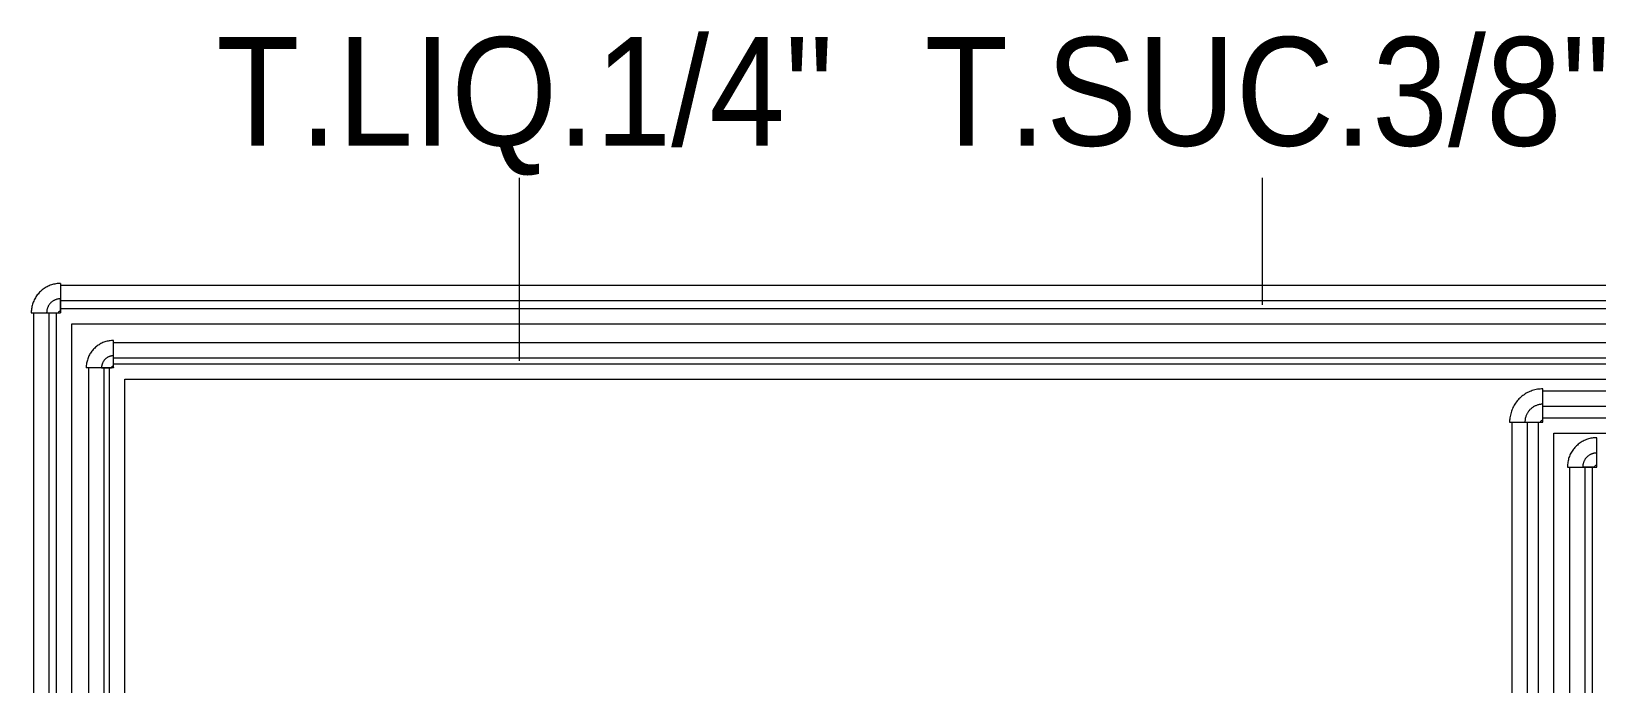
# Model space of a CAD drawing. Header units: metres. Extents: x 29 to 86.9, y -23.2 to 39.7.
# Drawn here: x 58.563 to 61.158, y -17.843 to -16.761 of the extents above; entities that cross this region are included whole.
import ezdxf

# ---------------------------------------------------------------- set-up
doc = ezdxf.new("R2010")
doc.units = ezdxf.units.M
doc.header["$LTSCALE"] = 100
doc.layers.add('P-PIPE', color=7, linetype='Continuous', lineweight=18)
doc.layers.add('P-PIPE-IDEN', color=7, linetype='Continuous', lineweight=9)
doc.styles.add('SansSerif', font='SANSS__.TTF', dxfattribs={"width": 0.9, "height": 0.18})

# ---------------------------------------------------------------- blocks, each defined once
blk = doc.blocks.new('Elbow - Welded - REFRIGERACION-V7-NIVEL 02')
at = {"layer": 'P-PIPE', "color": 1, "true_color": 0xff0000}
for p, q in [((-0.0131, 0.01), (-0.0131, -0.01)), ((-0.0131, 0.01), (-0.0131, -0.01)), ((0.01, 0.0131), (-0.01, 0.0131)), ((0.01, 0.0131), (-0.01, 0.0131))]:
    blk.add_line(p, q, dxfattribs=at)
at = {"layer": 'P-PIPE', "color": 1, "true_color": 0xff0000, "flags": 128}
for points in [[(-0.0131, -0.01), (-0.0122, -0.01), (-0.0113, -0.0099), (-0.0104, -0.0098), (-0.0095, -0.0097), (-0.0086, -0.0095), (-0.0077, -0.0093), (-0.0068, -0.0091), (-0.0059, -0.0088), (-0.005, -0.0085), (-0.0041, -0.0081), (-0.0033, -0.0078), (-0.0025, -0.0074), (-0.0017, -0.0069), (-0.0009, -0.0064), (-0.0001, -0.0059), (0.0007, -0.0054), (0.0014, -0.0048), (0.0021, -0.0042), (0.0028, -0.0036), (0.0034, -0.003), (0.0041, -0.0023), (0.0047, -0.0016), (0.0052, -0.0009), (0.0058, -0.0001), (0.0063, 0.0007), (0.0068, 0.0014), (0.0072, 0.0023), (0.0077, 0.0031), (0.008, 0.0039), (0.0084, 0.0048), (0.0087, 0.0056), (0.009, 0.0065), (0.0092, 0.0074), (0.0095, 0.0083), (0.0096, 0.0092), (0.0098, 0.0101), (0.0099, 0.0111), (0.0099, 0.012), (0.01, 0.0129), (0.01, 0.0131)], [(-0.01, 0.0131), (-0.01, 0.013), (-0.01, 0.0129), (-0.01, 0.0128), (-0.01, 0.0126), (-0.01, 0.0125), (-0.0101, 0.0124), (-0.0101, 0.0123), (-0.0101, 0.0121), (-0.0102, 0.012), (-0.0102, 0.0119), (-0.0103, 0.0118), (-0.0103, 0.0117), (-0.0104, 0.0116), (-0.0105, 0.0115), (-0.0105, 0.0114), (-0.0106, 0.0113), (-0.0107, 0.0112), (-0.0108, 0.0111), (-0.0108, 0.011), (-0.0109, 0.0109), (-0.011, 0.0108), (-0.0111, 0.0107), (-0.0112, 0.0106), (-0.0113, 0.0105), (-0.0114, 0.0105), (-0.0115, 0.0104), (-0.0117, 0.0103), (-0.0118, 0.0103), (-0.0119, 0.0102), (-0.012, 0.0102), (-0.0121, 0.0101), (-0.0122, 0.0101), (-0.0124, 0.0101), (-0.0125, 0.01), (-0.0126, 0.01), (-0.0127, 0.01), (-0.0129, 0.01), (-0.013, 0.01), (-0.0131, 0.01), (-0.0131, 0.01)]]:
    blk.add_lwpolyline(points, dxfattribs=at)
blk = doc.blocks.new('Elbow - Welded - REFRIGERACION-V10-NIVEL 02')
at = {"layer": 'P-PIPE', "color": 1, "true_color": 0xff0000}
for p, q in [((-0.0163, 0.0131), (-0.0163, -0.0131)), ((-0.0163, 0.0131), (-0.0163, -0.0131)), ((0.0131, 0.0163), (-0.0131, 0.0163)), ((0.0131, 0.0163), (-0.0131, 0.0163))]:
    blk.add_line(p, q, dxfattribs=at)
at = {"layer": 'P-PIPE', "color": 1, "true_color": 0xff0000, "flags": 128}
for points in [[(-0.0163, -0.0131), (-0.0151, -0.0131), (-0.014, -0.0131), (-0.0128, -0.0129), (-0.0116, -0.0128), (-0.0105, -0.0126), (-0.0093, -0.0123), (-0.0082, -0.012), (-0.0071, -0.0117), (-0.0059, -0.0113), (-0.0048, -0.0108), (-0.0038, -0.0103), (-0.0027, -0.0098), (-0.0017, -0.0093), (-0.0007, -0.0086), (0.0003, -0.008), (0.0013, -0.0073), (0.0022, -0.0066), (0.0031, -0.0058), (0.004, -0.005), (0.0048, -0.0042), (0.0056, -0.0033), (0.0064, -0.0025), (0.0071, -0.0015), (0.0078, -0.0006), (0.0085, 0.0004), (0.0091, 0.0014), (0.0097, 0.0024), (0.0102, 0.0035), (0.0107, 0.0046), (0.0111, 0.0056), (0.0115, 0.0068), (0.0119, 0.0079), (0.0122, 0.009), (0.0125, 0.0102), (0.0127, 0.0113), (0.0129, 0.0125), (0.013, 0.0136), (0.0131, 0.0148), (0.0131, 0.016), (0.0131, 0.0163)], [(-0.0131, 0.0163), (-0.0131, 0.0162), (-0.0132, 0.0161), (-0.0132, 0.0159), (-0.0132, 0.0158), (-0.0132, 0.0157), (-0.0132, 0.0156), (-0.0133, 0.0154), (-0.0133, 0.0153), (-0.0134, 0.0152), (-0.0134, 0.0151), (-0.0134, 0.015), (-0.0135, 0.0149), (-0.0136, 0.0147), (-0.0136, 0.0146), (-0.0137, 0.0145), (-0.0138, 0.0144), (-0.0139, 0.0143), (-0.0139, 0.0142), (-0.014, 0.0141), (-0.0141, 0.014), (-0.0142, 0.014), (-0.0143, 0.0139), (-0.0144, 0.0138), (-0.0145, 0.0137), (-0.0146, 0.0136), (-0.0147, 0.0136), (-0.0148, 0.0135), (-0.0149, 0.0135), (-0.0151, 0.0134), (-0.0152, 0.0134), (-0.0153, 0.0133), (-0.0154, 0.0133), (-0.0155, 0.0132), (-0.0157, 0.0132), (-0.0158, 0.0132), (-0.0159, 0.0132), (-0.016, 0.0132), (-0.0162, 0.0132), (-0.0163, 0.0131), (-0.0163, 0.0131)]]:
    blk.add_lwpolyline(points, dxfattribs=at)
blk = doc.blocks.new('Elbow - Welded - REFRIGERACION-V15-NIVEL 02')
at = {"layer": 'P-PIPE', "color": 11, "true_color": 0xff8080}
for p, q in [((-0.0131, 0.01), (-0.0131, -0.01)), ((-0.0131, 0.01), (-0.0131, -0.01)), ((0.01, 0.0131), (-0.01, 0.0131)), ((0.01, 0.0131), (-0.01, 0.0131))]:
    blk.add_line(p, q, dxfattribs=at)
at = {"layer": 'P-PIPE', "color": 11, "true_color": 0xff8080, "flags": 128}
for points in [[(-0.0131, -0.01), (-0.0122, -0.01), (-0.0113, -0.0099), (-0.0104, -0.0098), (-0.0095, -0.0097), (-0.0086, -0.0095), (-0.0077, -0.0093), (-0.0068, -0.0091), (-0.0059, -0.0088), (-0.005, -0.0085), (-0.0041, -0.0081), (-0.0033, -0.0078), (-0.0025, -0.0074), (-0.0017, -0.0069), (-0.0009, -0.0064), (-0.0001, -0.0059), (0.0007, -0.0054), (0.0014, -0.0048), (0.0021, -0.0042), (0.0028, -0.0036), (0.0034, -0.003), (0.0041, -0.0023), (0.0047, -0.0016), (0.0052, -0.0009), (0.0058, -0.0001), (0.0063, 0.0007), (0.0068, 0.0014), (0.0072, 0.0023), (0.0077, 0.0031), (0.008, 0.0039), (0.0084, 0.0048), (0.0087, 0.0056), (0.009, 0.0065), (0.0092, 0.0074), (0.0095, 0.0083), (0.0096, 0.0092), (0.0098, 0.0101), (0.0099, 0.0111), (0.0099, 0.012), (0.01, 0.0129), (0.01, 0.0131)], [(-0.01, 0.0131), (-0.01, 0.013), (-0.01, 0.0129), (-0.01, 0.0128), (-0.01, 0.0126), (-0.01, 0.0125), (-0.0101, 0.0124), (-0.0101, 0.0123), (-0.0101, 0.0121), (-0.0102, 0.012), (-0.0102, 0.0119), (-0.0103, 0.0118), (-0.0103, 0.0117), (-0.0104, 0.0116), (-0.0105, 0.0115), (-0.0105, 0.0114), (-0.0106, 0.0113), (-0.0107, 0.0112), (-0.0108, 0.0111), (-0.0108, 0.011), (-0.0109, 0.0109), (-0.011, 0.0108), (-0.0111, 0.0107), (-0.0112, 0.0106), (-0.0113, 0.0105), (-0.0114, 0.0105), (-0.0115, 0.0104), (-0.0117, 0.0103), (-0.0118, 0.0103), (-0.0119, 0.0102), (-0.012, 0.0102), (-0.0121, 0.0101), (-0.0122, 0.0101), (-0.0124, 0.0101), (-0.0125, 0.01), (-0.0126, 0.01), (-0.0127, 0.01), (-0.0129, 0.01), (-0.013, 0.01), (-0.0131, 0.01), (-0.0131, 0.01)]]:
    blk.add_lwpolyline(points, dxfattribs=at)
blk = doc.blocks.new('Elbow - Welded - REFRIGERACION-V25-NIVEL 02')
at = {"layer": 'P-PIPE', "color": 11, "true_color": 0xff8080}
for p, q in [((-0.0116, 0.0084), (-0.0116, -0.0084)), ((-0.0116, 0.0084), (-0.0116, -0.0084)), ((0.0084, 0.0116), (-0.0084, 0.0116)), ((0.0084, 0.0116), (-0.0084, 0.0116))]:
    blk.add_line(p, q, dxfattribs=at)
at = {"layer": 'P-PIPE', "color": 11, "true_color": 0xff8080, "flags": 128}
for points in [[(-0.0116, -0.0084), (-0.0108, -0.0084), (-0.01, -0.0083), (-0.0092, -0.0082), (-0.0084, -0.0081), (-0.0076, -0.008), (-0.0068, -0.0078), (-0.006, -0.0076), (-0.0053, -0.0074), (-0.0045, -0.0071), (-0.0038, -0.0068), (-0.0031, -0.0065), (-0.0023, -0.0061), (-0.0016, -0.0057), (-0.001, -0.0053), (-0.0003, -0.0049), (0.0004, -0.0044), (0.001, -0.0039), (0.0016, -0.0034), (0.0022, -0.0029), (0.0027, -0.0023), (0.0033, -0.0018), (0.0038, -0.0011), (0.0043, -0.0005), (0.0048, 0.0001), (0.0052, 0.0008), (0.0056, 0.0015), (0.006, 0.0022), (0.0064, 0.0029), (0.0067, 0.0036), (0.007, 0.0043), (0.0073, 0.0051), (0.0075, 0.0058), (0.0078, 0.0066), (0.0079, 0.0074), (0.0081, 0.0082), (0.0082, 0.009), (0.0083, 0.0098), (0.0084, 0.0105), (0.0084, 0.0113), (0.0084, 0.0116)], [(-0.0084, 0.0116), (-0.0084, 0.0114), (-0.0084, 0.0113), (-0.0084, 0.0112), (-0.0084, 0.0111), (-0.0084, 0.0109), (-0.0085, 0.0108), (-0.0085, 0.0107), (-0.0085, 0.0106), (-0.0086, 0.0104), (-0.0086, 0.0103), (-0.0087, 0.0102), (-0.0087, 0.0101), (-0.0088, 0.01), (-0.0089, 0.0099), (-0.0089, 0.0098), (-0.009, 0.0097), (-0.0091, 0.0096), (-0.0092, 0.0095), (-0.0093, 0.0094), (-0.0093, 0.0093), (-0.0094, 0.0092), (-0.0095, 0.0091), (-0.0096, 0.009), (-0.0097, 0.009), (-0.0098, 0.0089), (-0.01, 0.0088), (-0.0101, 0.0088), (-0.0102, 0.0087), (-0.0103, 0.0086), (-0.0104, 0.0086), (-0.0105, 0.0086), (-0.0106, 0.0085), (-0.0108, 0.0085), (-0.0109, 0.0085), (-0.011, 0.0084), (-0.0111, 0.0084), (-0.0113, 0.0084), (-0.0114, 0.0084), (-0.0115, 0.0084), (-0.0116, 0.0084)]]:
    blk.add_lwpolyline(points, dxfattribs=at)

msp = doc.modelspace()

# ---------------------------------------------------------------- linework, layer by layer
at = {"layer": 'P-PIPE', "color": 1, "true_color": 0xff0000}
for p, q in [((58.6114, -17.1795), (58.6114, -17.228)), ((70.5527, -17.1831), (58.6114, -17.1831)), ((58.5629, -17.228), (58.6114, -17.228)), ((58.5665, -17.228), (58.5665, -19.4805)), ((58.5919, -17.228), (58.5919, -19.4805)), ((58.6046, -19.4805), (58.6046, -17.228)), ((70.5713, -17.2085), (58.6114, -17.2085)), ((58.6114, -17.2212), (70.5713, -17.2212)), ((58.63, -17.2466), (70.5713, -17.2466)), ((58.63, -19.4805), (58.63, -17.2466)), ((61.0689, -17.4092), (61.0689, -17.3543)), ((70.7281, -17.358), (61.0689, -17.358)), ((70.7467, -17.3834), (61.0689, -17.3834)), ((61.0141, -17.4092), (61.0689, -17.4092)), ((61.0177, -17.4092), (61.0177, -19.5394)), ((61.0431, -17.4092), (61.0431, -19.558)), ((61.0621, -19.558), (61.0621, -17.4092)), ((61.0689, -17.4024), (70.7467, -17.4024)), ((61.0875, -17.4278), (70.7467, -17.4278)), ((61.0875, -19.558), (61.0875, -17.4278))]:
    msp.add_line(p, q, dxfattribs=at)
at = {"layer": 'P-PIPE', "color": 11, "true_color": 0xff8080}
for p, q in [((58.6992, -17.3194), (58.6992, -17.274)), ((70.6419, -17.2777), (58.6992, -17.2777)), ((70.6605, -17.3031), (58.6992, -17.3031)), ((58.6992, -17.3194), (58.6539, -17.3194)), ((58.6575, -17.3194), (58.6575, -19.4839)), ((58.6829, -17.3194), (58.6829, -19.4839)), ((58.6924, -19.4839), (58.6924, -17.3194)), ((58.6992, -17.3126), (70.6605, -17.3126)), ((58.7178, -17.338), (70.6605, -17.338)), ((58.7178, -19.4839), (58.7178, -17.338)), ((61.1584, -17.4838), (61.1584, -17.4352)), ((61.1099, -17.4838), (61.1584, -17.4838)), ((61.1135, -17.4838), (61.1135, -19.6352)), ((61.1389, -17.4838), (61.1389, -19.6538)), ((61.1516, -19.6538), (61.1516, -17.4838))]:
    msp.add_line(p, q, dxfattribs=at)
at = {"layer": 'P-PIPE', "color": 1, "true_color": 0xff0000, "flags": 128}
for points in [[(58.6114, -17.1795), (58.6095, -17.1795), (58.6075, -17.1796), (58.6056, -17.1798), (58.6037, -17.1801), (58.6018, -17.1805), (58.5999, -17.1809), (58.598, -17.1814), (58.5961, -17.182), (58.5943, -17.1826), (58.5925, -17.1833), (58.5907, -17.1841), (58.589, -17.185), (58.5873, -17.1859), (58.5856, -17.1869), (58.584, -17.188), (58.5824, -17.1891), (58.5809, -17.1903), (58.5794, -17.1915), (58.578, -17.1928), (58.5766, -17.1942), (58.5753, -17.1956), (58.574, -17.1971), (58.5728, -17.1986), (58.5717, -17.2002), (58.5706, -17.2018), (58.5696, -17.2034), (58.5686, -17.2051), (58.5677, -17.2069), (58.5669, -17.2086), (58.5662, -17.2104), (58.5655, -17.2123), (58.5649, -17.2141), (58.5644, -17.216), (58.564, -17.2179), (58.5636, -17.2198), (58.5633, -17.2217), (58.5631, -17.2236), (58.5629, -17.2255), (58.5629, -17.2275), (58.5629, -17.228)], [(61.0689, -17.3543), (61.0667, -17.3544), (61.0645, -17.3545), (61.0624, -17.3547), (61.0602, -17.355), (61.058, -17.3554), (61.0559, -17.3559), (61.0538, -17.3565), (61.0517, -17.3571), (61.0496, -17.3579), (61.0476, -17.3587), (61.0456, -17.3596), (61.0436, -17.3605), (61.0417, -17.3616), (61.0398, -17.3627), (61.038, -17.3639), (61.0362, -17.3652), (61.0344, -17.3665), (61.0328, -17.368), (61.0311, -17.3694), (61.0296, -17.371), (61.0281, -17.3726), (61.0266, -17.3743), (61.0253, -17.376), (61.024, -17.3777), (61.0228, -17.3796), (61.0216, -17.3814), (61.0205, -17.3834), (61.0195, -17.3853), (61.0186, -17.3873), (61.0178, -17.3893), (61.017, -17.3914), (61.0164, -17.3935), (61.0158, -17.3956), (61.0153, -17.3977), (61.0149, -17.3999), (61.0145, -17.4021), (61.0143, -17.4042), (61.0141, -17.4064), (61.0141, -17.4086), (61.0141, -17.4092)]]:
    msp.add_lwpolyline(points, dxfattribs=at)
at = {"layer": 'P-PIPE', "color": 11, "true_color": 0xff8080, "flags": 128}
for points in [[(58.6992, -17.274), (58.6974, -17.2741), (58.6956, -17.2742), (58.6938, -17.2744), (58.692, -17.2746), (58.6902, -17.2749), (58.6885, -17.2753), (58.6867, -17.2758), (58.685, -17.2763), (58.6833, -17.2769), (58.6816, -17.2776), (58.6799, -17.2784), (58.6783, -17.2792), (58.6767, -17.28), (58.6752, -17.281), (58.6736, -17.282), (58.6722, -17.283), (58.6707, -17.2841), (58.6693, -17.2853), (58.668, -17.2865), (58.6667, -17.2878), (58.6655, -17.2891), (58.6643, -17.2905), (58.6632, -17.2919), (58.6621, -17.2934), (58.6611, -17.2949), (58.6601, -17.2964), (58.6592, -17.298), (58.6584, -17.2996), (58.6577, -17.3013), (58.657, -17.3029), (58.6564, -17.3046), (58.6558, -17.3064), (58.6553, -17.3081), (58.6549, -17.3099), (58.6546, -17.3117), (58.6543, -17.3135), (58.6541, -17.3153), (58.654, -17.3171), (58.6539, -17.3189), (58.6539, -17.3194)], [(61.1584, -17.4352), (61.1565, -17.4353), (61.1545, -17.4354), (61.1526, -17.4356), (61.1507, -17.4359), (61.1488, -17.4362), (61.1469, -17.4366), (61.145, -17.4371), (61.1432, -17.4377), (61.1413, -17.4384), (61.1395, -17.4391), (61.1378, -17.4399), (61.136, -17.4407), (61.1343, -17.4417), (61.1326, -17.4427), (61.131, -17.4437), (61.1294, -17.4449), (61.1279, -17.446), (61.1264, -17.4473), (61.125, -17.4486), (61.1236, -17.45), (61.1223, -17.4514), (61.121, -17.4529), (61.1198, -17.4544), (61.1187, -17.4559), (61.1176, -17.4576), (61.1166, -17.4592), (61.1156, -17.4609), (61.1147, -17.4626), (61.1139, -17.4644), (61.1132, -17.4662), (61.1125, -17.468), (61.1119, -17.4699), (61.1114, -17.4717), (61.111, -17.4736), (61.1106, -17.4755), (61.1103, -17.4774), (61.1101, -17.4794), (61.11, -17.4813), (61.1099, -17.4832), (61.1099, -17.4838)]]:
    msp.add_lwpolyline(points, dxfattribs=at)
at = {"layer": 'P-PIPE', "color": 1, "true_color": 0xff0000}
for centre, radius in [((58.6114, -17.228), 0.000329), ((58.6114, -17.228), 0.000329), ((61.0689, -17.4092), 0.00035), ((61.0689, -17.4092), 0.00035)]:
    msp.add_arc(centre, radius, 90, 180, dxfattribs=at)
at = {"layer": 'P-PIPE', "color": 11, "true_color": 0xff8080}
for centre, radius in [((58.6992, -17.3194), 0.000318), ((58.6992, -17.3194), 0.000318), ((61.1584, -17.4838), 0.000329), ((61.1584, -17.4838), 0.000329)]:
    msp.add_arc(centre, radius, 90, 180, dxfattribs=at)
at = {"layer": 'P-PIPE-IDEN'}
for p, q in [((59.3724, -17.3078), (59.3724, -17.0046)), ((60.6041, -17.2149), (60.6041, -17.0046))]:
    msp.add_line(p, q, dxfattribs=at)

# ---------------------------------------------------------------- block references
at = {"layer": 'P-PIPE', "color": 1, "true_color": 0xff0000, "rotation": 180}
for name, p in [('Elbow - Welded - REFRIGERACION-V7-NIVEL 02', (58.5983, -17.2149)), ('Elbow - Welded - REFRIGERACION-V10-NIVEL 02', (61.0526, -17.3929))]:
    msp.add_blockref(name, p, dxfattribs=at)
at = {"layer": 'P-PIPE', "color": 11, "true_color": 0xff8080, "rotation": 180}
for name, p in [('Elbow - Welded - REFRIGERACION-V25-NIVEL 02', (58.6877, -17.3078)), ('Elbow - Welded - REFRIGERACION-V15-NIVEL 02', (61.1453, -17.4706))]:
    msp.add_blockref(name, p, dxfattribs=at)

# ---------------------------------------------------------------- texts
at = {"layer": 'P-PIPE-IDEN', "char_height": 0.18, "attachment_point": 1, "style": 'SansSerif'}
for s, insert, width in [('T.LIQ.1/4"', (58.8693, -16.7711), 1.212151), ('T.SUC.3/8"', (60.0443, -16.7711), 1.34924)]:
    msp.add_mtext(s, dxfattribs=dict(at, insert=insert, width=width))

doc.saveas('drawing.dxf')
